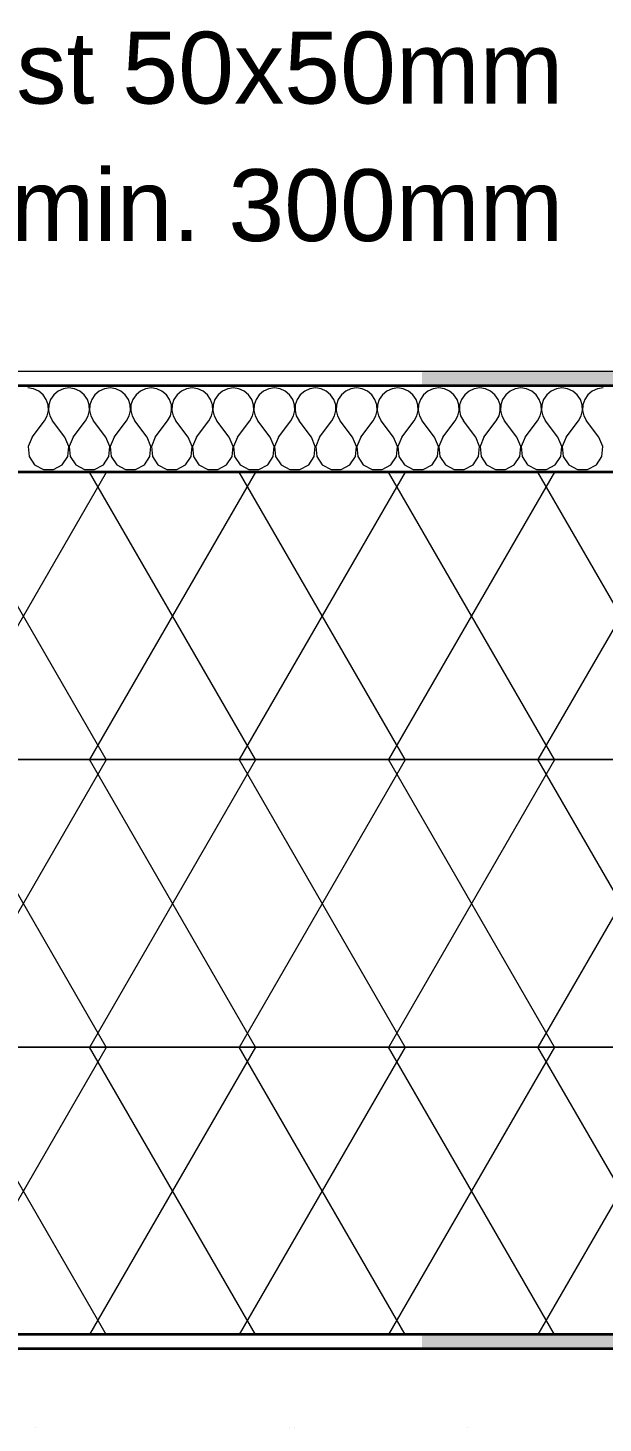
# Model space of a CAD drawing. Header units: millimetres. Extents: x 1788 to 4632, y 2793 to 4765.
# Drawn here: x 4063.2 to 4263.2, y 3674.2 to 4159.6 of the extents above; entities that cross this region are included whole.
import ezdxf

# ---------------------------------------------------------------- set-up
doc = ezdxf.new("R2010")
doc.units = ezdxf.units.MM
doc.header["$MEASUREMENT"] = 0
doc.linetypes.add('Wipeout_Contour', pattern=[1000, 0, -1000])
for name, color, linetype, lineweight in [('2D Drafting - General_Pen_No__1', 7, 'Continuous', 13), ('New_0_Pen_No__2', 8, 'Continuous', 15), ('New_Shell - Roof_Pen_No__1', 7, 'Continuous', 13), ('New_Shell - Roof_Pen_No__21', 7, 'Continuous', 35), ('Structural - Bearing_Pen_No__1', 7, 'Continuous', 13)]:
    doc.layers.add(name, color=color, linetype=linetype, lineweight=lineweight)
doc.layers.add('New_Shell - Roof', color=7, linetype='Continuous')
doc.layers.add('Structural - Bearing', color=7, linetype='Continuous')
doc.styles.add('GENERATED_STYLE_1', font='')
doc.styles.get('GENERATED_STYLE_1').set_extended_font_data('Arial')
doc.dimstyles.new('GENERATED_STYLE__2', dxfattribs={"dimtxt": 0.18, "dimasz": 18.24, "dimexe": 0.18, "dimexo": 0.0625, "dimgap": 0, "dimtad": 0, "dimtih": 1, "dimtoh": 1, "dimdec": 4, "dimzin": 0, "dimdsep": 46, "dimcen": 0.09, "dimadec": 0, "dimazin": 0, "dimtfac": 1, "dimtdec": 4, "dimtmove": 0, "dimatfit": 3, "dimldrblk": 'ARROWHEAD_5', "dimfxl": 0, "dimtolj": 1, "dimtzin": 0, "dimarcsym": 0})

# ---------------------------------------------------------------- blocks, each defined once
blk = doc.blocks.new('*X2')
at = {"layer": 'New_Shell - Roof_Pen_No__1', "color": 7, "linetype": 'Continuous', "lineweight": 13}
for p, q in [((4065.13, 4034.01), (4063.18, 4034.29)), ((4066.93, 4033.22), (4065.13, 4034.01)), ((4075.51, 4034.01), (4073.71, 4033.22)), ((4077.46, 4034.29), (4075.51, 4034.01)), ((4079.41, 4034.01), (4077.46, 4034.29)), ((4081.22, 4033.22), (4079.41, 4034.01)), ((4089.8, 4034.01), (4087.99, 4033.22)), ((4091.75, 4034.29), (4089.8, 4034.01)), ((4093.7, 4034.01), (4091.75, 4034.29)), ((4095.5, 4033.22), (4093.7, 4034.01)), ((4104.08, 4034.01), (4102.28, 4033.22)), ((4106.03, 4034.29), (4104.08, 4034.01)), ((4107.99, 4034.01), (4106.03, 4034.29)), ((4109.79, 4033.22), (4107.99, 4034.01)), ((4118.37, 4034.01), (4116.56, 4033.22)), ((4120.32, 4034.29), (4118.37, 4034.01)), ((4122.27, 4034.01), (4120.32, 4034.29)), ((4124.08, 4033.22), (4122.27, 4034.01)), ((4132.65, 4034.01), (4130.85, 4033.22)), ((4134.61, 4034.29), (4132.65, 4034.01)), ((4136.56, 4034.01), (4134.61, 4034.29)), ((4138.36, 4033.22), (4136.56, 4034.01)), ((4146.94, 4034.01), (4145.14, 4033.22)), ((4148.89, 4034.29), (4146.94, 4034.01)), ((4150.84, 4034.01), (4148.89, 4034.29)), ((4152.65, 4033.22), (4150.84, 4034.01)), ((4161.23, 4034.01), (4159.42, 4033.22)), ((4163.18, 4034.29), (4161.23, 4034.01)), ((4165.13, 4034.01), (4163.18, 4034.29)), ((4166.93, 4033.22), (4165.13, 4034.01)), ((4175.51, 4034.01), (4173.71, 4033.22)), ((4177.46, 4034.29), (4175.51, 4034.01)), ((4179.41, 4034.01), (4177.46, 4034.29)), ((4181.22, 4033.22), (4179.41, 4034.01)), ((4189.8, 4034.01), (4187.99, 4033.22)), ((4191.75, 4034.29), (4189.8, 4034.01)), ((4193.7, 4034.01), (4191.75, 4034.29)), ((4195.5, 4033.22), (4193.7, 4034.01)), ((4204.08, 4034.01), (4202.28, 4033.22)), ((4206.03, 4034.29), (4204.08, 4034.01)), ((4207.99, 4034.01), (4206.03, 4034.29)), ((4209.79, 4033.22), (4207.99, 4034.01)), ((4218.37, 4034.01), (4216.56, 4033.22)), ((4220.32, 4034.29), (4218.37, 4034.01)), ((4222.27, 4034.01), (4220.32, 4034.29)), ((4224.08, 4033.22), (4222.27, 4034.01)), ((4232.65, 4034.01), (4230.85, 4033.22)), ((4234.61, 4034.29), (4232.65, 4034.01)), ((4236.56, 4034.01), (4234.61, 4034.29)), ((4238.36, 4033.22), (4236.56, 4034.01)), ((4246.94, 4034.01), (4245.14, 4033.22)), ((4248.89, 4034.29), (4246.94, 4034.01)), ((4250.84, 4034.01), (4248.89, 4034.29)), ((4252.65, 4033.22), (4250.84, 4034.01)), ((4261.23, 4034.01), (4259.42, 4033.22)), ((4263.18, 4034.29), (4261.23, 4034.01)), ((4068.45, 4031.96), (4066.93, 4033.22)), ((4069.57, 4030.34), (4068.45, 4031.96)), ((4070.2, 4028.47), (4069.57, 4030.34)), ((4071.07, 4030.34), (4070.44, 4028.47)), ((4072.19, 4031.96), (4071.07, 4030.34)), ((4073.71, 4033.22), (4072.19, 4031.96)), ((4082.74, 4031.96), (4081.22, 4033.22)), ((4083.85, 4030.34), (4082.74, 4031.96)), ((4084.48, 4028.47), (4083.85, 4030.34)), ((4085.36, 4030.34), (4084.73, 4028.47)), ((4086.48, 4031.96), (4085.36, 4030.34)), ((4087.99, 4033.22), (4086.48, 4031.96)), ((4097.02, 4031.96), (4095.5, 4033.22)), ((4098.14, 4030.34), (4097.02, 4031.96)), ((4098.77, 4028.47), (4098.14, 4030.34)), ((4099.65, 4030.34), (4099.02, 4028.47)), ((4100.76, 4031.96), (4099.65, 4030.34)), ((4102.28, 4033.22), (4100.76, 4031.96)), ((4111.31, 4031.96), (4109.79, 4033.22)), ((4112.42, 4030.34), (4111.31, 4031.96)), ((4113.05, 4028.47), (4112.42, 4030.34)), ((4113.93, 4030.34), (4113.3, 4028.47)), ((4115.05, 4031.96), (4113.93, 4030.34)), ((4116.56, 4033.22), (4115.05, 4031.96)), ((4125.59, 4031.96), (4124.08, 4033.22)), ((4126.71, 4030.34), (4125.59, 4031.96)), ((4127.34, 4028.47), (4126.71, 4030.34)), ((4128.22, 4030.34), (4127.59, 4028.47)), ((4129.33, 4031.96), (4128.22, 4030.34)), ((4130.85, 4033.22), (4129.33, 4031.96)), ((4139.88, 4031.96), (4138.36, 4033.22)), ((4140.99, 4030.34), (4139.88, 4031.96)), ((4141.62, 4028.47), (4140.99, 4030.34)), ((4142.5, 4030.34), (4141.87, 4028.47)), ((4143.62, 4031.96), (4142.5, 4030.34)), ((4145.14, 4033.22), (4143.62, 4031.96)), ((4154.16, 4031.96), (4152.65, 4033.22)), ((4155.28, 4030.34), (4154.16, 4031.96)), ((4155.91, 4028.47), (4155.28, 4030.34)), ((4156.79, 4030.34), (4156.16, 4028.47)), ((4157.9, 4031.96), (4156.79, 4030.34)), ((4159.42, 4033.22), (4157.9, 4031.96)), ((4168.45, 4031.96), (4166.93, 4033.22)), ((4169.57, 4030.34), (4168.45, 4031.96)), ((4170.2, 4028.47), (4169.57, 4030.34)), ((4171.07, 4030.34), (4170.44, 4028.47)), ((4172.19, 4031.96), (4171.07, 4030.34)), ((4173.71, 4033.22), (4172.19, 4031.96)), ((4182.74, 4031.96), (4181.22, 4033.22)), ((4183.85, 4030.34), (4182.74, 4031.96)), ((4184.48, 4028.47), (4183.85, 4030.34)), ((4185.36, 4030.34), (4184.73, 4028.47)), ((4186.48, 4031.96), (4185.36, 4030.34)), ((4187.99, 4033.22), (4186.48, 4031.96)), ((4197.02, 4031.96), (4195.5, 4033.22)), ((4198.14, 4030.34), (4197.02, 4031.96)), ((4198.77, 4028.47), (4198.14, 4030.34)), ((4199.65, 4030.34), (4199.02, 4028.47)), ((4200.76, 4031.96), (4199.65, 4030.34)), ((4202.28, 4033.22), (4200.76, 4031.96)), ((4211.31, 4031.96), (4209.79, 4033.22)), ((4212.42, 4030.34), (4211.31, 4031.96)), ((4213.05, 4028.47), (4212.42, 4030.34)), ((4213.93, 4030.34), (4213.3, 4028.47)), ((4215.05, 4031.96), (4213.93, 4030.34)), ((4216.56, 4033.22), (4215.05, 4031.96)), ((4225.59, 4031.96), (4224.08, 4033.22)), ((4226.71, 4030.34), (4225.59, 4031.96)), ((4227.34, 4028.47), (4226.71, 4030.34)), ((4228.22, 4030.34), (4227.59, 4028.47)), ((4229.33, 4031.96), (4228.22, 4030.34)), ((4230.85, 4033.22), (4229.33, 4031.96)), ((4239.88, 4031.96), (4238.36, 4033.22)), ((4240.99, 4030.34), (4239.88, 4031.96)), ((4241.62, 4028.47), (4240.99, 4030.34)), ((4242.5, 4030.34), (4241.87, 4028.47)), ((4243.62, 4031.96), (4242.5, 4030.34)), ((4245.14, 4033.22), (4243.62, 4031.96)), ((4254.16, 4031.96), (4252.65, 4033.22)), ((4255.28, 4030.34), (4254.16, 4031.96)), ((4255.91, 4028.47), (4255.28, 4030.34)), ((4256.79, 4030.34), (4256.16, 4028.47)), ((4257.9, 4031.96), (4256.79, 4030.34)), ((4259.42, 4033.22), (4257.9, 4031.96)), ((4068.89, 4022.86), (4069.84, 4024.58)), ((4069.84, 4024.58), (4070.29, 4026.5)), ((4070.29, 4026.5), (4070.2, 4028.47)), ((4070.44, 4028.47), (4070.35, 4026.5)), ((4070.35, 4026.5), (4070.79, 4024.58)), ((4070.79, 4024.58), (4071.75, 4022.86)), ((4083.18, 4022.86), (4084.13, 4024.58)), ((4084.13, 4024.58), (4084.58, 4026.5)), ((4084.58, 4026.5), (4084.48, 4028.47)), ((4084.73, 4028.47), (4084.63, 4026.5)), ((4084.63, 4026.5), (4085.08, 4024.58)), ((4085.08, 4024.58), (4086.03, 4022.86)), ((4097.46, 4022.86), (4098.42, 4024.58)), ((4098.42, 4024.58), (4098.86, 4026.5)), ((4098.86, 4026.5), (4098.77, 4028.47)), ((4099.02, 4028.47), (4098.92, 4026.5)), ((4098.92, 4026.5), (4099.37, 4024.58)), ((4099.37, 4024.58), (4100.32, 4022.86)), ((4111.75, 4022.86), (4112.7, 4024.58)), ((4112.7, 4024.58), (4113.15, 4026.5)), ((4113.15, 4026.5), (4113.05, 4028.47)), ((4113.3, 4028.47), (4113.21, 4026.5)), ((4113.21, 4026.5), (4113.65, 4024.58)), ((4113.65, 4024.58), (4114.61, 4022.86)), ((4126.03, 4022.86), (4126.99, 4024.58)), ((4126.99, 4024.58), (4127.43, 4026.5)), ((4127.43, 4026.5), (4127.34, 4028.47)), ((4127.59, 4028.47), (4127.49, 4026.5)), ((4127.49, 4026.5), (4127.94, 4024.58)), ((4127.94, 4024.58), (4128.89, 4022.86)), ((4140.32, 4022.86), (4141.27, 4024.58)), ((4141.27, 4024.58), (4141.72, 4026.5)), ((4141.72, 4026.5), (4141.62, 4028.47)), ((4141.87, 4028.47), (4141.78, 4026.5)), ((4141.78, 4026.5), (4142.22, 4024.58)), ((4142.22, 4024.58), (4143.18, 4022.86)), ((4154.61, 4022.86), (4155.56, 4024.58)), ((4155.56, 4024.58), (4156.01, 4026.5)), ((4156.01, 4026.5), (4155.91, 4028.47)), ((4156.16, 4028.47), (4156.06, 4026.5)), ((4156.06, 4026.5), (4156.51, 4024.58)), ((4156.51, 4024.58), (4157.46, 4022.86)), ((4168.89, 4022.86), (4169.84, 4024.58)), ((4169.84, 4024.58), (4170.29, 4026.5)), ((4170.29, 4026.5), (4170.2, 4028.47)), ((4170.44, 4028.47), (4170.35, 4026.5)), ((4170.35, 4026.5), (4170.79, 4024.58)), ((4170.79, 4024.58), (4171.75, 4022.86)), ((4183.18, 4022.86), (4184.13, 4024.58)), ((4184.13, 4024.58), (4184.58, 4026.5)), ((4184.58, 4026.5), (4184.48, 4028.47)), ((4184.73, 4028.47), (4184.63, 4026.5)), ((4184.63, 4026.5), (4185.08, 4024.58)), ((4185.08, 4024.58), (4186.03, 4022.86)), ((4197.46, 4022.86), (4198.42, 4024.58)), ((4198.42, 4024.58), (4198.86, 4026.5)), ((4198.86, 4026.5), (4198.77, 4028.47)), ((4199.02, 4028.47), (4198.92, 4026.5)), ((4198.92, 4026.5), (4199.37, 4024.58)), ((4199.37, 4024.58), (4200.32, 4022.86)), ((4211.75, 4022.86), (4212.7, 4024.58)), ((4212.7, 4024.58), (4213.15, 4026.5)), ((4213.15, 4026.5), (4213.05, 4028.47)), ((4213.3, 4028.47), (4213.21, 4026.5)), ((4213.21, 4026.5), (4213.65, 4024.58)), ((4213.65, 4024.58), (4214.61, 4022.86)), ((4226.03, 4022.86), (4226.99, 4024.58)), ((4226.99, 4024.58), (4227.43, 4026.5)), ((4227.43, 4026.5), (4227.34, 4028.47)), ((4227.59, 4028.47), (4227.49, 4026.5)), ((4227.49, 4026.5), (4227.94, 4024.58)), ((4227.94, 4024.58), (4228.89, 4022.86)), ((4240.32, 4022.86), (4241.27, 4024.58)), ((4241.27, 4024.58), (4241.72, 4026.5)), ((4241.72, 4026.5), (4241.62, 4028.47)), ((4241.87, 4028.47), (4241.78, 4026.5)), ((4241.78, 4026.5), (4242.22, 4024.58)), ((4242.22, 4024.58), (4243.18, 4022.86)), ((4254.61, 4022.86), (4255.56, 4024.58)), ((4255.56, 4024.58), (4256.01, 4026.5)), ((4256.01, 4026.5), (4255.91, 4028.47)), ((4256.16, 4028.47), (4256.06, 4026.5)), ((4256.06, 4026.5), (4256.51, 4024.58)), ((4256.51, 4024.58), (4257.46, 4022.86)), ((4064.61, 4017.14), (4068.89, 4022.86)), ((4076.03, 4017.14), (4071.75, 4022.86)), ((4078.89, 4017.14), (4083.18, 4022.86)), ((4090.32, 4017.14), (4086.03, 4022.86)), ((4093.18, 4017.14), (4097.46, 4022.86)), ((4104.61, 4017.14), (4100.32, 4022.86)), ((4107.46, 4017.14), (4111.75, 4022.86)), ((4118.89, 4017.14), (4114.61, 4022.86)), ((4121.75, 4017.14), (4126.03, 4022.86)), ((4133.18, 4017.14), (4128.89, 4022.86)), ((4136.03, 4017.14), (4140.32, 4022.86)), ((4147.46, 4017.14), (4143.18, 4022.86)), ((4150.32, 4017.14), (4154.61, 4022.86)), ((4161.75, 4017.14), (4157.46, 4022.86)), ((4164.61, 4017.14), (4168.89, 4022.86)), ((4176.03, 4017.14), (4171.75, 4022.86)), ((4178.89, 4017.14), (4183.18, 4022.86)), ((4190.32, 4017.14), (4186.03, 4022.86)), ((4193.18, 4017.14), (4197.46, 4022.86)), ((4204.61, 4017.14), (4200.32, 4022.86)), ((4207.46, 4017.14), (4211.75, 4022.86)), ((4218.89, 4017.14), (4214.61, 4022.86)), ((4221.75, 4017.14), (4226.03, 4022.86)), ((4233.18, 4017.14), (4228.89, 4022.86)), ((4236.03, 4017.14), (4240.32, 4022.86)), ((4247.46, 4017.14), (4243.18, 4022.86)), ((4250.32, 4017.14), (4254.61, 4022.86)), ((4261.75, 4017.14), (4257.46, 4022.86)), ((4064.61, 4017.14), (4063.26, 4013.93)), ((4077.38, 4013.93), (4076.03, 4017.14)), ((4078.89, 4017.14), (4077.54, 4013.93)), ((4091.67, 4013.93), (4090.32, 4017.14)), ((4093.18, 4017.14), (4091.83, 4013.93)), ((4105.95, 4013.93), (4104.61, 4017.14)), ((4107.46, 4017.14), (4106.12, 4013.93)), ((4120.24, 4013.93), (4118.89, 4017.14)), ((4121.75, 4017.14), (4120.4, 4013.93)), ((4134.52, 4013.93), (4133.18, 4017.14)), ((4136.03, 4017.14), (4134.69, 4013.93)), ((4148.81, 4013.93), (4147.46, 4017.14)), ((4150.32, 4017.14), (4148.97, 4013.93)), ((4163.1, 4013.93), (4161.75, 4017.14)), ((4164.61, 4017.14), (4163.26, 4013.93)), ((4177.38, 4013.93), (4176.03, 4017.14)), ((4178.89, 4017.14), (4177.54, 4013.93)), ((4191.67, 4013.93), (4190.32, 4017.14)), ((4193.18, 4017.14), (4191.83, 4013.93)), ((4205.95, 4013.93), (4204.61, 4017.14)), ((4207.46, 4017.14), (4206.12, 4013.93)), ((4220.24, 4013.93), (4218.89, 4017.14)), ((4221.75, 4017.14), (4220.4, 4013.93)), ((4234.52, 4013.93), (4233.18, 4017.14)), ((4236.03, 4017.14), (4234.69, 4013.93)), ((4248.81, 4013.93), (4247.46, 4017.14)), ((4250.32, 4017.14), (4248.97, 4013.93)), ((4263.1, 4013.93), (4261.75, 4017.14)), ((4063.26, 4013.93), (4063.59, 4010.47)), ((4063.59, 4010.47), (4065.51, 4007.57)), ((4075.13, 4007.57), (4077.05, 4010.47)), ((4077.05, 4010.47), (4077.38, 4013.93)), ((4077.54, 4013.93), (4077.87, 4010.47)), ((4077.87, 4010.47), (4079.8, 4007.57)), ((4089.41, 4007.57), (4091.34, 4010.47)), ((4091.34, 4010.47), (4091.67, 4013.93)), ((4091.83, 4013.93), (4092.16, 4010.47)), ((4092.16, 4010.47), (4094.09, 4007.57)), ((4103.7, 4007.57), (4105.62, 4010.47)), ((4105.62, 4010.47), (4105.95, 4013.93)), ((4106.12, 4013.93), (4106.44, 4010.47)), ((4106.44, 4010.47), (4108.37, 4007.57)), ((4117.98, 4007.57), (4119.91, 4010.47)), ((4119.91, 4010.47), (4120.24, 4013.93)), ((4120.4, 4013.93), (4120.73, 4010.47)), ((4120.73, 4010.47), (4122.66, 4007.57)), ((4132.27, 4007.57), (4134.2, 4010.47)), ((4134.2, 4010.47), (4134.52, 4013.93)), ((4134.69, 4013.93), (4135.02, 4010.47)), ((4135.02, 4010.47), (4136.94, 4007.57)), ((4146.55, 4007.57), (4148.48, 4010.47)), ((4148.48, 4010.47), (4148.81, 4013.93)), ((4148.97, 4013.93), (4149.3, 4010.47)), ((4149.3, 4010.47), (4151.23, 4007.57)), ((4160.84, 4007.57), (4162.77, 4010.47)), ((4162.77, 4010.47), (4163.1, 4013.93)), ((4163.26, 4013.93), (4163.59, 4010.47)), ((4163.59, 4010.47), (4165.51, 4007.57)), ((4175.13, 4007.57), (4177.05, 4010.47)), ((4177.05, 4010.47), (4177.38, 4013.93)), ((4177.54, 4013.93), (4177.87, 4010.47)), ((4177.87, 4010.47), (4179.8, 4007.57)), ((4189.41, 4007.57), (4191.34, 4010.47)), ((4191.34, 4010.47), (4191.67, 4013.93)), ((4191.83, 4013.93), (4192.16, 4010.47)), ((4192.16, 4010.47), (4194.09, 4007.57)), ((4203.7, 4007.57), (4205.62, 4010.47)), ((4205.62, 4010.47), (4205.95, 4013.93)), ((4206.12, 4013.93), (4206.44, 4010.47)), ((4206.44, 4010.47), (4208.37, 4007.57)), ((4217.98, 4007.57), (4219.91, 4010.47)), ((4219.91, 4010.47), (4220.24, 4013.93)), ((4220.4, 4013.93), (4220.73, 4010.47)), ((4220.73, 4010.47), (4222.66, 4007.57)), ((4232.27, 4007.57), (4234.2, 4010.47)), ((4234.2, 4010.47), (4234.52, 4013.93)), ((4234.69, 4013.93), (4235.02, 4010.47)), ((4235.02, 4010.47), (4236.94, 4007.57)), ((4246.55, 4007.57), (4248.48, 4010.47)), ((4248.48, 4010.47), (4248.81, 4013.93)), ((4248.97, 4013.93), (4249.3, 4010.47)), ((4249.3, 4010.47), (4251.23, 4007.57)), ((4260.84, 4007.57), (4262.77, 4010.47)), ((4262.77, 4010.47), (4263.1, 4013.93)), ((4065.51, 4007.57), (4068.58, 4005.93)), ((4068.58, 4005.93), (4072.06, 4005.93)), ((4072.06, 4005.93), (4075.13, 4007.57)), ((4079.8, 4007.57), (4082.87, 4005.93)), ((4082.87, 4005.93), (4086.35, 4005.93)), ((4086.35, 4005.93), (4089.41, 4007.57)), ((4094.09, 4007.57), (4097.15, 4005.93)), ((4097.15, 4005.93), (4100.63, 4005.93)), ((4100.63, 4005.93), (4103.7, 4007.57)), ((4108.37, 4007.57), (4111.44, 4005.93)), ((4111.44, 4005.93), (4114.92, 4005.93)), ((4114.92, 4005.93), (4117.98, 4007.57)), ((4122.66, 4007.57), (4125.72, 4005.93)), ((4125.72, 4005.93), (4129.2, 4005.93)), ((4129.2, 4005.93), (4132.27, 4007.57)), ((4136.94, 4007.57), (4140.01, 4005.93)), ((4140.01, 4005.93), (4143.49, 4005.93)), ((4143.49, 4005.93), (4146.55, 4007.57)), ((4151.23, 4007.57), (4154.29, 4005.93)), ((4154.29, 4005.93), (4157.77, 4005.93)), ((4157.77, 4005.93), (4160.84, 4007.57)), ((4165.51, 4007.57), (4168.58, 4005.93)), ((4168.58, 4005.93), (4172.06, 4005.93)), ((4172.06, 4005.93), (4175.13, 4007.57)), ((4179.8, 4007.57), (4182.87, 4005.93)), ((4182.87, 4005.93), (4186.35, 4005.93)), ((4186.35, 4005.93), (4189.41, 4007.57)), ((4194.09, 4007.57), (4197.15, 4005.93)), ((4197.15, 4005.93), (4200.63, 4005.93)), ((4200.63, 4005.93), (4203.7, 4007.57)), ((4208.37, 4007.57), (4211.44, 4005.93)), ((4211.44, 4005.93), (4214.92, 4005.93)), ((4214.92, 4005.93), (4217.98, 4007.57)), ((4222.66, 4007.57), (4225.72, 4005.93)), ((4225.72, 4005.93), (4229.2, 4005.93)), ((4229.2, 4005.93), (4232.27, 4007.57)), ((4236.94, 4007.57), (4240.01, 4005.93)), ((4240.01, 4005.93), (4243.49, 4005.93)), ((4243.49, 4005.93), (4246.55, 4007.57)), ((4251.23, 4007.57), (4254.29, 4005.93)), ((4254.29, 4005.93), (4257.77, 4005.93)), ((4257.77, 4005.93), (4260.84, 4007.57))]:
    blk.add_line(p, q, dxfattribs=at)
blk = doc.blocks.new('*X3')
at = {"layer": 'New_Shell - Roof', "linetype": 'Continuous', "lineweight": 0, "true_color": 0x000000}
blk.add_hatch(color=18, dxfattribs=at).paths.add_polyline_path([(4350.18, 3705), (4200.18, 3705), (4200.18, 3700), (4350.18, 3700)])
blk = doc.blocks.new('*X4')
at = {"layer": 'New_Shell - Roof', "linetype": 'Continuous', "lineweight": 0, "true_color": 0x000000}
blk.add_hatch(color=18, dxfattribs=at).paths.add_polyline_path([(4350.19, 4040), (4200.2, 4040), (4200.2, 4035), (4350.19, 4035)])
blk = doc.blocks.new('*X12')
at = {"layer": 'New_Shell - Roof', "linetype": 'Continuous', "lineweight": 0, "true_color": 0x000000}
blk.add_hatch(color=18, dxfattribs=at).paths.add_polyline_path([(4350.18, 3705), (4200.18, 3705), (4200.18, 3700), (4350.18, 3700)])
blk = doc.blocks.new('ARROWHEAD_5')
at = {"linetype": 'Continuous', "lineweight": 0}
blk.add_hatch(color=0, dxfattribs=at).paths.add_polyline_path([(-1, 0.2679), (0, 0), (-1, -0.2679)])
at = {"color": 0, "linetype": 'Continuous', "lineweight": 0}
blk.add_line((0, 0), (-1, 0), dxfattribs=at)

msp = doc.modelspace()

# ---------------------------------------------------------------- hatches: boundary and pattern name
at = {"layer": '2D Drafting - General_Pen_No__1', "linetype": 'Continuous', "lineweight": 13}
h = msp.add_hatch(dxfattribs=at)
h.set_pattern_fill('Lightweight_Concrete_0001', style=0, pattern_type=2)
h.set_pattern_definition([(0, (3105.76, 3642.5), (0, 311.77), [19.5, -160.5]), (0, (3195.76, 3798.4), (0, 311.77), [19.5, -160.5]), (60, (3105.76, 3642.5), (-270, 155.885), [19.5, -160.5]), (60, (3285.76, 3642.5), (-270, 155.885), [19.5, -160.5]), (120, (3125.26, 3642.5), (270, 155.885), [19.5, -160.5]), (120, (3305.26, 3642.5), (270, 155.885), [19.5, -160.5]), (0, (3105.76, 3672.5), (0, 60), [0, -60, 0, -90]), (45, (3135.76, 3672.5), (-42.4264, 42.4264), [0, -45, 0, -75])])
h.paths.add_polyline_path([(3034.58, 3500), (3034.58, 3700), (4632.1, 3700), (4632.1, 3500)])

# ---------------------------------------------------------------- linework, layer by layer
at = {"layer": '2D Drafting - General_Pen_No__1', "color": 7, "linetype": 'Continuous', "lineweight": 13, "flags": 128}
msp.add_lwpolyline([(3034.58, 3500), (3034.58, 3700), (4632.1, 3700), (4632.1, 3500)], close=True, dxfattribs=at)
at = {"layer": 'New_Shell - Roof_Pen_No__1', "color": 7, "linetype": 'Continuous', "lineweight": 13, "flags": 128}
msp.add_lwpolyline([(3251.83, 4040), (3249.76, 4035), (4632.1, 4035), (4632.1, 4040)], close=True, dxfattribs=at)
at = {"layer": 'New_Shell - Roof_Pen_No__21', "color": 7, "linetype": 'Continuous', "lineweight": 35}
for p, q in [((4399.06, 4035), (3224.99, 4035)), ((4399.06, 3700), (3224.99, 3700))]:
    msp.add_line(p, q, dxfattribs=at)

# ---------------------------------------------------------------- block references
at = {"layer": 'New_Shell - Roof_Pen_No__1', "color": 7, "linetype": 'Continuous', "lineweight": 13}
msp.add_blockref('*X4', (0, 0), dxfattribs=at)

# ---------------------------------------------------------------- texts
at = {"layer": 'New_0_Pen_No__2', "color": 8, "linetype": 'Continuous', "lineweight": 15, "char_height": 25, "attachment_point": 9, "style": 'GENERATED_STYLE_1'}
for s, insert in [('\\A1;{\\pqr;\\fArial|b0|i0|c0|p34;Sügavimmutatud kolmnurkliist 50x50mm}', (4249.32, 4125.7)), ('\\A1;{\\pqr;\\fArial|b0|i0|c0|p34;SBS pööratud üles vineeri peale \\fArial|b0|i0|c0|p34;min. 300mm}', (4249.32, 4077.86))]:
    msp.add_mtext(s, dxfattribs=dict(at, insert=insert))

# ---------------------------------------------------------------- leaders
at = {"layer": 'New_0_Pen_No__2', "color": 8, "linetype": 'Continuous', "lineweight": 15, "annotation_type": 0, "has_hookline": 1, "hookline_direction": 0, "text_width": 622.55}
msp.add_leader([(3217.37, 4051.93), (3296.71, 4125.7), (3626.77, 4125.7)], dimstyle='GENERATED_STYLE__2', dxfattribs=at)

# ---------------------------------------------------------------- wipeouts: each hides what was drawn before it
at = {"color": 254, "linetype": 'Wipeout_Contour', "lineweight": 0, "ltscale": 26765.222533}
msp.add_wipeout([(4632.1, 3805), (4632.1, 3705), (3251.83, 3705), (3204.76, 3751.89), (3204.76, 3805)], dxfattribs=at).dxf.layer = 'Structural - Bearing'

# ---------------------------------------------------------------- next in the draw order: hatches: boundary and pattern name
at = {"layer": 'Structural - Bearing_Pen_No__1', "linetype": 'Continuous', "lineweight": 13}
h = msp.add_hatch(dxfattribs=at)
h.set_pattern_fill('Batt_Insulation_0001', style=0, pattern_type=2)
h.set_pattern_definition([(120, (4165.476, 4204.864), (38.9711, 22.5), []), (60, (4165.476, 4204.864), (-38.9711, 22.5), [])])
h.paths.add_polyline_path([(4632.1, 3805), (4632.1, 3705), (3251.83, 3705), (3204.76, 3751.89), (3204.76, 3805)])

# ---------------------------------------------------------------- next in the draw order: linework, layer by layer
at = {"layer": 'New_Shell - Roof_Pen_No__1', "color": 7, "linetype": 'Continuous', "lineweight": 13, "flags": 128}
msp.add_lwpolyline([(3249.76, 3700), (3251.83, 3705), (4632.1, 3705), (4632.1, 3700)], close=True, dxfattribs=at)
at = {"layer": 'New_Shell - Roof_Pen_No__21', "color": 7, "linetype": 'Continuous', "lineweight": 35}
msp.add_line((4399.06, 3705), (3244.76, 3705), dxfattribs=at)
at = {"layer": 'Structural - Bearing_Pen_No__1', "color": 7, "linetype": 'Continuous', "lineweight": 13, "flags": 128}
msp.add_lwpolyline([(4632.1, 3805), (4632.1, 3705), (3251.83, 3705), (3204.76, 3751.89), (3204.76, 3805)], close=True, dxfattribs=at)

# ---------------------------------------------------------------- next in the draw order: block references
at = {"layer": 'New_Shell - Roof_Pen_No__1', "color": 7, "linetype": 'Continuous', "lineweight": 13}
for name in ['*X3', '*X12']:
    msp.add_blockref(name, (0, 0), dxfattribs=at)

# ---------------------------------------------------------------- next in the draw order: wipeouts: each hides what was drawn before it
at = {"color": 254, "linetype": 'Wipeout_Contour', "lineweight": 0, "ltscale": 22079.629184}
msp.add_wipeout([(4632.1, 3805), (3204.76, 3805), (3204.76, 3905), (4632.1, 3905)], dxfattribs=at).dxf.layer = 'Structural - Bearing'

# ---------------------------------------------------------------- next in the draw order: hatches: boundary and pattern name
at = {"layer": 'Structural - Bearing_Pen_No__1', "linetype": 'Continuous', "lineweight": 13}
h = msp.add_hatch(dxfattribs=at)
h.set_pattern_fill('Batt_Insulation_0001', style=0, pattern_type=2)
h.set_pattern_definition([(120, (4165.476, 4304.864), (38.9711, 22.5), []), (60, (4165.476, 4304.864), (-38.9711, 22.5), [])])
h.paths.add_polyline_path([(4632.1, 3805), (3204.76, 3805), (3204.76, 3905), (4632.1, 3905)])

# ---------------------------------------------------------------- next in the draw order: linework, layer by layer
at = {"layer": 'Structural - Bearing_Pen_No__1', "color": 7, "linetype": 'Continuous', "lineweight": 13, "flags": 128}
msp.add_lwpolyline([(4632.1, 3805), (3204.76, 3805), (3204.76, 3905), (4632.1, 3905)], close=True, dxfattribs=at)

# ---------------------------------------------------------------- next in the draw order: wipeouts: each hides what was drawn before it
at = {"color": 254, "linetype": 'Wipeout_Contour', "lineweight": 0, "ltscale": 22363.116517}
msp.add_wipeout([(4632.1, 3905), (3204.76, 3905), (3204.76, 4005), (4632.1, 4005)], dxfattribs=at).dxf.layer = 'Structural - Bearing'

# ---------------------------------------------------------------- next in the draw order: hatches: boundary and pattern name
at = {"layer": 'Structural - Bearing_Pen_No__1', "linetype": 'Continuous', "lineweight": 13}
h = msp.add_hatch(dxfattribs=at)
h.set_pattern_fill('Batt_Insulation_0001', style=0, pattern_type=2)
h.set_pattern_definition([(120, (4165.476, 4404.864), (38.9711, 22.5), []), (60, (4165.476, 4404.864), (-38.9711, 22.5), [])])
h.paths.add_polyline_path([(4632.1, 3905), (3204.76, 3905), (3204.76, 4005), (4632.1, 4005)])

# ---------------------------------------------------------------- next in the draw order: linework, layer by layer
at = {"layer": 'New_Shell - Roof_Pen_No__1', "color": 7, "linetype": 'Continuous', "lineweight": 13, "flags": 128}
msp.add_lwpolyline([(3199.76, 4035), (3199.76, 4005), (4632.1, 4005), (4632.1, 4035)], close=True, dxfattribs=at)
at = {"layer": 'New_Shell - Roof_Pen_No__21', "color": 7, "linetype": 'Continuous', "lineweight": 35}
msp.add_line((4399.06, 4005), (3224.99, 4005), dxfattribs=at)
at = {"layer": 'Structural - Bearing_Pen_No__1', "color": 7, "linetype": 'Continuous', "lineweight": 13, "flags": 128}
msp.add_lwpolyline([(4632.1, 3905), (3204.76, 3905), (3204.76, 4005), (4632.1, 4005)], close=True, dxfattribs=at)

# ---------------------------------------------------------------- next in the draw order: block references
at = {"layer": 'New_Shell - Roof_Pen_No__1', "color": 7, "linetype": 'Continuous', "lineweight": 13}
msp.add_blockref('*X2', (0, 0), dxfattribs=at)

# ---------------------------------------------------------------- next in the draw order: leaders
at = {"layer": 'New_0_Pen_No__2', "color": 8, "linetype": 'Continuous', "lineweight": 15, "annotation_type": 0, "has_hookline": 1, "hookline_direction": 0, "text_width": 696.33}
msp.add_leader([(3206.51, 3884.55), (3390.31, 4077.86), (3553, 4077.86)], dimstyle='GENERATED_STYLE__2', dxfattribs=at)

doc.saveas('drawing.dxf')
